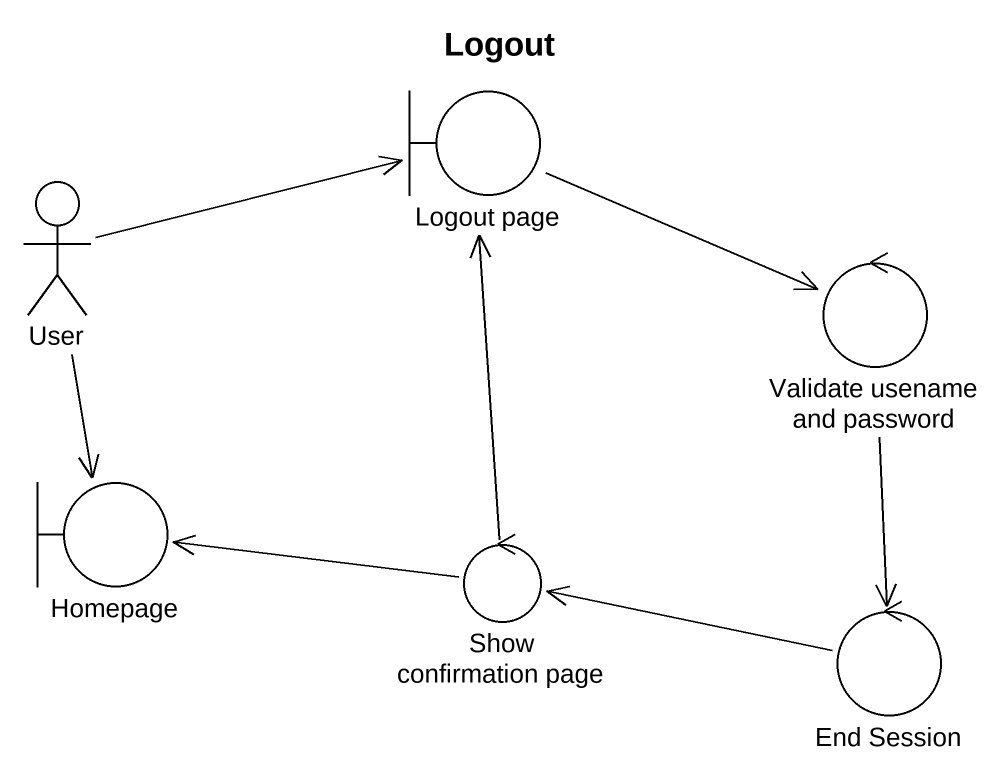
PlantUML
@startuml
title Logout
boundary "Logout page" as Logout_page
actor User
control "Validate usename and password" as Validate_usename_and
boundary Homepage
control "Show confirmation page" as Show_confirmation_page
control "End Session" as End_Session
Logout_page -right-> Validate_usename_and
User -right-> Logout_page
User --> Homepage
Validate_usename_and --> End_Session
Show_confirmation_page -up-> Logout_page
Show_confirmation_page -left-> Homepage
End_Session -left-> Show_confirmation_page
@enduml
